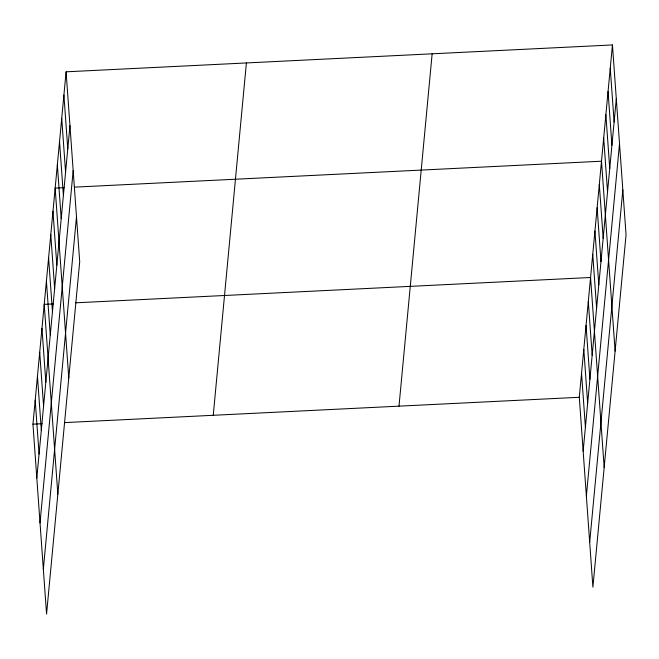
<?xml version="1.0" encoding="UTF-8"?>
<svg xmlns="http://www.w3.org/2000/svg" width="659" height="659" viewBox="0 0 659 659"><rect width="100%" height="100%" fill="white"/><g stroke="black" fill="none" stroke-linecap="round" stroke-linejoin="round"><path stroke-width="0.99" d="M66.098 71.815L79.706 261.714L46.558 614.056L32.95 424.165L66.098 71.815L612.442 44.944L626.05 234.835L592.902 587.185L579.294 397.286L612.442 44.944M36.813 478.022L69.961 125.671M40.026 522.908L73.174 170.566M43.346 569.162L76.493 216.819M213.244 415.294L246.392 62.951M399 406.158L432.147 53.816M583.149 451.151L616.297 98.801M586.37 496.038L619.518 143.695M589.681 542.291L622.829 189.949M64.327 187.642L55.158 188.095L68.767 377.986M74.508 187.14L601.502 161.216L615.111 351.115M53.387 303.914L44.219 304.367L57.835 494.258M75.793 302.81L590.563 277.497L604.171 467.388M32.95 424.165L42.118 423.712M64.524 422.608L579.294 397.286M610.25 68.198L614.114 122.055M608.059 91.453L611.923 145.31M605.876 114.707L609.74 168.564M603.685 137.962L607.549 191.818M599.311 184.471L603.174 238.336M597.128 207.725L600.983 261.59M594.937 230.979L598.8 284.845M592.746 254.242L596.609 308.099M588.306 301.451L592.169 355.308M586.057 325.414L589.912 379.271M583.8 349.369L587.663 403.226M581.543 373.332L585.406 427.189M63.907 95.069L67.77 148.926M61.724 118.323L65.579 172.188M59.532 141.578L63.396 195.443M57.349 164.841L61.205 218.697M52.967 211.35L56.831 265.206M50.784 234.604L54.648 288.461M48.593 257.858L52.456 311.715M46.41 281.113L50.265 334.97M41.97 328.322L45.825 382.179M39.713 352.285L43.576 406.142M37.456 376.24L41.319 430.105M35.207 400.202L39.062 454.059"/></g></svg>
